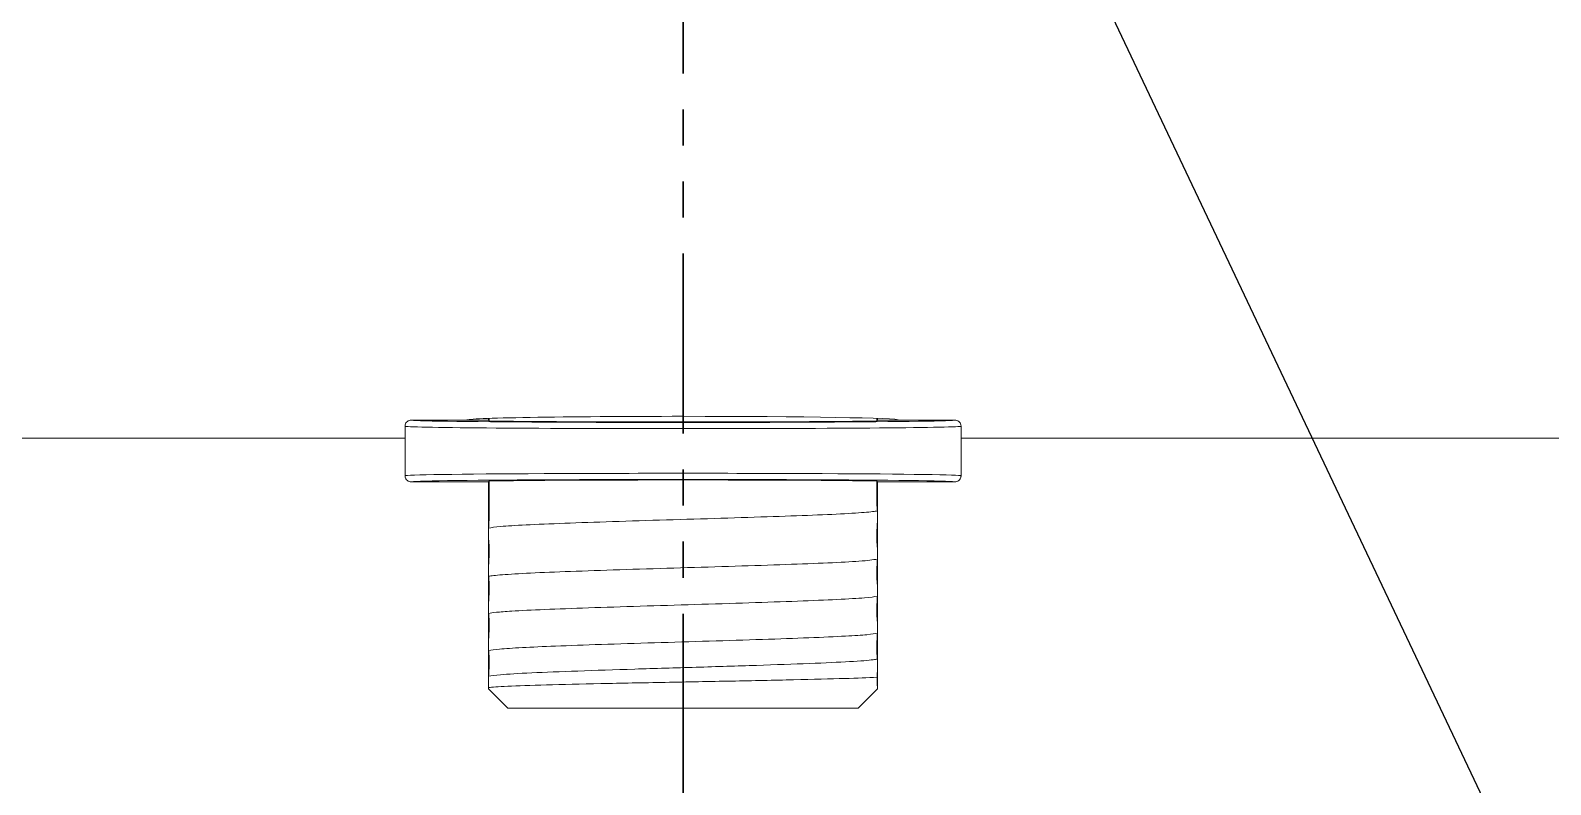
# Model space of a CAD drawing. Extents: x 14808 to 20058, y -13198 to -11680.
# Drawn here: x 15997.24 to 16034.15, y -12053.79 to -12035.47 of the extents above; entities that cross this region are included whole.
import ezdxf

# ---------------------------------------------------------------- set-up
doc = ezdxf.new("R2010")
doc.units = 0
doc.header["$LTSCALE"] = 7
doc.header["$MEASUREMENT"] = 0
doc.linetypes.add('PHANTOM', pattern=[2.5, 1.25, -0.25, 0.25, -0.25, 0.25, -0.25])
doc.layers.get('0').update_dxf_attribs({"color": 2, "linetype": 'CONTINUOUS'})
doc.layers.add('D', color=2, linetype='CONTINUOUS')
doc.styles.add('GHS', font='romans', dxfattribs={"bigfont": 'ghs'})
doc.dimstyles.new('STANDARD$7', dxfattribs={"dimtxt": 3.5, "dimasz": 3, "dimexe": 1, "dimexo": 0.0625, "dimgap": 1, "dimtad": 1, "dimdec": 4, "dimzin": 0, "dimdsep": 46, "dimtxsty": 'GHS', "dimcen": 1, "dimclrt": 2, "dimadec": 0, "dimazin": 0, "dimtfac": 1, "dimtdec": 4, "dimtofl": 0, "dimtmove": 0, "dimatfit": 3, "dimfxl": 1, "dimtolj": 1, "dimtzin": 0, "dimarcsym": 0})

msp = doc.modelspace()

# ---------------------------------------------------------------- linework, layer by layer
at = {"color": 1, "linetype": 'PHANTOM', "lineweight": 30, "ltscale": 0.5}
msp.add_line((16013.081, -11962.143), (16013.081, -12067.298), dxfattribs=at)
at = {"color": 7, "linetype": 'Continuous', "lineweight": 15}
for p, q in [((16008.356, -12044.94), (16008.356, -12044.9)), ((16008.376, -12044.961), (16008.376, -12044.9)), ((16017.786, -12044.9), (16017.786, -12044.961)), ((16017.806, -12044.9), (16017.806, -12044.94)), ((16006.331, -12045.09), (16006.331, -12046.29)), ((16008.356, -12044.94), (16006.481, -12044.94)), ((16008.376, -12044.961), (16008.356, -12044.94)), ((16017.806, -12044.94), (16017.786, -12044.961)), ((16019.681, -12044.94), (16017.806, -12044.94)), ((16019.831, -12046.29), (16019.831, -12045.09)), ((15996.081, -12045.377), (16006.331, -12045.377)), ((16019.831, -12045.377), (16043.44, -12045.377)), ((16006.481, -12046.44), (16008.356, -12046.44)), ((16008.356, -12046.44), (16008.376, -12046.42)), ((16008.356, -12051.465), (16008.356, -12046.44)), ((16008.376, -12047.25), (16008.376, -12046.42)), ((16017.786, -12046.42), (16017.806, -12046.44)), ((16017.786, -12046.42), (16017.786, -12046.931)), ((16017.806, -12046.44), (16019.681, -12046.44)), ((16017.806, -12046.44), (16017.806, -12051.465)), ((16017.802, -12047.143), (16017.802, -12047.418)), ((16008.36, -12047.838), (16008.36, -12047.563)), ((16017.786, -12047.731), (16017.786, -12047.831)), ((16008.376, -12048.15), (16008.376, -12048.05)), ((16017.802, -12048.043), (16017.802, -12048.318)), ((16008.36, -12048.738), (16008.36, -12048.463)), ((16008.376, -12049.05), (16008.376, -12048.95)), ((16017.786, -12048.631), (16017.786, -12048.731)), ((16017.802, -12048.943), (16017.802, -12049.218)), ((16008.36, -12049.638), (16008.36, -12049.363)), ((16017.786, -12049.531), (16017.786, -12049.631)), ((16008.376, -12049.95), (16008.376, -12049.85)), ((16017.802, -12049.843), (16017.802, -12050.118)), ((16008.36, -12050.538), (16008.36, -12050.263)), ((16017.786, -12050.431), (16017.786, -12050.531)), ((16008.376, -12050.85), (16008.376, -12050.75)), ((16017.802, -12050.743), (16017.802, -12051.018)), ((16008.36, -12051.438), (16008.36, -12051.163)), ((16008.361, -12051.439), (16008.356, -12051.465)), ((16008.356, -12051.465), (16008.831, -12051.94)), ((16008.361, -12051.439), (16008.36, -12051.438)), ((16017.331, -12051.94), (16017.806, -12051.465)), ((16017.331, -12051.94), (16008.831, -12051.94))]:
    msp.add_line(p, q, dxfattribs=at)
for centre, major_axis, ratio, start_param, end_param in [((16013.081, -12044.94), (5.25, 0), 0.017455, 1.570796, 3.141593), ((16013.081, -12044.94), (5.25, 0), 0.017455, 0, 1.570796), ((16013.081, -12045.09), (6.75, 0), 0.008533, 3.141593, 6.283185), ((16013.081, -12044.94), (6.6, 0), 0.008727, 3.141394, 6.283384), ((16013.081, -12044.94), (5.25, 0), 0.008727, 3.601425, 5.823353), ((16013.081, -12046.29), (6.75, 0), 0.008533, 0, 3.141593), ((16013.081, -12046.44), (6.6, 0), 0.008727, 6.282987, 9.424976), ((16013.081, -12046.44), (5.25, 0), 0.008727, 0.459832, 2.681761)]:
    msp.add_ellipse(centre, major_axis=major_axis, ratio=ratio, start_param=start_param, end_param=end_param, dxfattribs=at)
for points, knots in [([(16006.481, -12044.94), (16006.464, -12044.942), (16006.431, -12044.945), (16006.386, -12044.971), (16006.352, -12045.009), (16006.336, -12045.047), (16006.332, -12045.075), (16006.331, -12045.086), (16006.331, -12045.09)], [0, 0, 0, 0, 0.214642, 0.429266, 0.64391, 0.85857, 0.943433, 1, 1, 1, 1]), ([(16019.831, -12045.09), (16019.831, -12045.086), (16019.831, -12045.075), (16019.826, -12045.047), (16019.811, -12045.009), (16019.777, -12044.971), (16019.732, -12044.945), (16019.698, -12044.942), (16019.681, -12044.94)], [0, 0, 0, 0, 0.056567, 0.1414364, 0.356085, 0.5707307, 0.7853563, 1, 1, 1, 1]), ([(16006.331, -12046.29), (16006.331, -12046.295), (16006.332, -12046.306), (16006.336, -12046.333), (16006.352, -12046.371), (16006.386, -12046.409), (16006.431, -12046.435), (16006.464, -12046.439), (16006.481, -12046.44)], [0, 0, 0, 0, 0.056559, 0.141424, 0.356084, 0.57073, 0.785356, 1, 1, 1, 1]), ([(16019.681, -12046.44), (16019.698, -12046.439), (16019.732, -12046.435), (16019.777, -12046.409), (16019.811, -12046.371), (16019.826, -12046.333), (16019.831, -12046.306), (16019.831, -12046.295), (16019.831, -12046.29)], [0, 0, 0, 0, 0.2146454, 0.4292727, 0.6439201, 0.8585705, 0.9434405, 1, 1, 1, 1]), ([(16017.786, -12046.931), (16017.787, -12046.96), (16017.79, -12047.025), (16017.796, -12047.11), (16017.8, -12047.131), (16017.802, -12047.143)], [0, 0, 0, 0, 0.248674, 0.567214, 1, 1, 1, 1]), ([(16008.36, -12047.563), (16008.436, -12047.55), (16008.588, -12047.525), (16009.238, -12047.486), (16010.168, -12047.446), (16011.352, -12047.406), (16012.668, -12047.364), (16014.021, -12047.325), (16015.295, -12047.283), (16016.399, -12047.245), (16017.232, -12047.203), (16017.671, -12047.17), (16017.769, -12047.15), (16017.802, -12047.143)], [0, 0, 0, 0, 0.090835, 0.18242, 0.278612, 0.374463, 0.47102, 0.566543, 0.663271, 0.758706, 0.855407, 0.950995, 1, 1, 1, 1]), ([(16008.36, -12047.563), (16008.362, -12047.54), (16008.366, -12047.497), (16008.371, -12047.387), (16008.375, -12047.295), (16008.376, -12047.25)], [0, 0, 0, 0, 0.367736, 0.683883, 1, 1, 1, 1]), ([(16017.802, -12047.418), (16017.8, -12047.441), (16017.796, -12047.484), (16017.791, -12047.594), (16017.787, -12047.685), (16017.786, -12047.731)], [0, 0, 0, 0, 0.3677365, 0.6838825, 1, 1, 1, 1]), ([(16008.376, -12048.05), (16008.375, -12048.021), (16008.372, -12047.955), (16008.367, -12047.87), (16008.363, -12047.85), (16008.36, -12047.838)], [0, 0, 0, 0, 0.248674, 0.567214, 1, 1, 1, 1]), ([(16017.786, -12047.831), (16017.787, -12047.86), (16017.79, -12047.925), (16017.796, -12048.01), (16017.8, -12048.031), (16017.802, -12048.043)], [0, 0, 0, 0, 0.248674, 0.567214, 1, 1, 1, 1]), ([(16008.36, -12048.463), (16008.362, -12048.44), (16008.366, -12048.397), (16008.371, -12048.287), (16008.375, -12048.195), (16008.376, -12048.15)], [0, 0, 0, 0, 0.367736, 0.683883, 1, 1, 1, 1]), ([(16008.36, -12048.738), (16008.369, -12048.736), (16008.429, -12048.72), (16008.711, -12048.692), (16009.438, -12048.65), (16010.459, -12048.611), (16011.685, -12048.57), (16013.022, -12048.529), (16014.364, -12048.489), (16015.605, -12048.448), (16016.641, -12048.409), (16017.486, -12048.364), (16017.689, -12048.334), (16017.802, -12048.318)], [0, 0, 0, 0, 0.0155666, 0.1110525, 0.2077463, 0.3034498, 0.3998672, 0.4960186, 0.5919745, 0.6885218, 0.7841129, 0.8808607, 1, 1, 1, 1]), ([(16017.802, -12048.318), (16017.8, -12048.341), (16017.796, -12048.384), (16017.791, -12048.494), (16017.787, -12048.585), (16017.786, -12048.631)], [0, 0, 0, 0, 0.367736, 0.683883, 1, 1, 1, 1]), ([(16008.376, -12048.95), (16008.375, -12048.921), (16008.372, -12048.855), (16008.367, -12048.77), (16008.363, -12048.75), (16008.36, -12048.738)], [0, 0, 0, 0, 0.248674, 0.567214, 1, 1, 1, 1]), ([(16017.786, -12048.731), (16017.787, -12048.76), (16017.79, -12048.825), (16017.796, -12048.91), (16017.8, -12048.931), (16017.802, -12048.943)], [0, 0, 0, 0, 0.248674, 0.567214, 1, 1, 1, 1]), ([(16008.36, -12049.363), (16008.362, -12049.34), (16008.366, -12049.297), (16008.371, -12049.187), (16008.375, -12049.095), (16008.376, -12049.05)], [0, 0, 0, 0, 0.3677365, 0.6838825, 1, 1, 1, 1]), ([(16008.36, -12049.638), (16008.411, -12049.628), (16008.512, -12049.609), (16008.949, -12049.577), (16009.679, -12049.54), (16010.763, -12049.501), (16012.026, -12049.459), (16013.376, -12049.42), (16014.7, -12049.378), (16015.898, -12049.338), (16016.864, -12049.298), (16017.558, -12049.257), (16017.721, -12049.231), (16017.802, -12049.218)], [0, 0, 0, 0, 0.068225, 0.136288, 0.233018, 0.328454, 0.425134, 0.52075, 0.617185, 0.71322, 0.808791, 0.90484, 1, 1, 1, 1]), ([(16017.802, -12049.218), (16017.8, -12049.241), (16017.796, -12049.284), (16017.791, -12049.394), (16017.787, -12049.485), (16017.786, -12049.531)], [0, 0, 0, 0, 0.3677364, 0.6838824, 1, 1, 1, 1]), ([(16008.376, -12049.85), (16008.375, -12049.821), (16008.372, -12049.755), (16008.367, -12049.67), (16008.363, -12049.65), (16008.36, -12049.638)], [0, 0, 0, 0, 0.248674, 0.567214, 1, 1, 1, 1]), ([(16017.786, -12049.631), (16017.787, -12049.66), (16017.79, -12049.725), (16017.796, -12049.81), (16017.8, -12049.831), (16017.802, -12049.843)], [0, 0, 0, 0, 0.248674, 0.567214, 1, 1, 1, 1]), ([(16008.36, -12050.263), (16008.362, -12050.24), (16008.366, -12050.197), (16008.371, -12050.087), (16008.375, -12049.995), (16008.376, -12049.95)], [0, 0, 0, 0, 0.3677365, 0.6838825, 1, 1, 1, 1]), ([(16008.36, -12050.538), (16008.43, -12050.526), (16008.569, -12050.502), (16009.144, -12050.466), (16009.979, -12050.428), (16011.08, -12050.39), (16012.374, -12050.348), (16013.73, -12050.309), (16015.028, -12050.267), (16016.179, -12050.228), (16017.035, -12050.189), (16017.603, -12050.152), (16017.736, -12050.129), (16017.802, -12050.118)], [0, 0, 0, 0, 0.085542, 0.171645, 0.257984, 0.353503, 0.450214, 0.545636, 0.64233, 0.737895, 0.834372, 0.917409, 1, 1, 1, 1]), ([(16017.802, -12050.118), (16017.8, -12050.141), (16017.796, -12050.184), (16017.791, -12050.294), (16017.787, -12050.385), (16017.786, -12050.431)], [0, 0, 0, 0, 0.3677364, 0.6838824, 1, 1, 1, 1]), ([(16008.376, -12050.75), (16008.375, -12050.721), (16008.372, -12050.655), (16008.367, -12050.57), (16008.363, -12050.55), (16008.36, -12050.538)], [0, 0, 0, 0, 0.248674, 0.567214, 1, 1, 1, 1]), ([(16008.36, -12051.163), (16008.436, -12051.15), (16008.601, -12051.123), (16009.35, -12051.079), (16010.485, -12051.035), (16011.886, -12050.988), (16013.407, -12050.944), (16014.892, -12050.897), (16016.201, -12050.853), (16017.19, -12050.806), (16017.672, -12050.77), (16017.772, -12050.749), (16017.802, -12050.743)], [0, 0, 0, 0, 0.09028, 0.198776, 0.3064864, 0.415018, 0.5226944, 0.6312595, 0.7389049, 0.8475005, 0.9551167, 1, 1, 1, 1]), ([(16017.786, -12050.531), (16017.787, -12050.56), (16017.79, -12050.625), (16017.796, -12050.71), (16017.8, -12050.731), (16017.802, -12050.743)], [0, 0, 0, 0, 0.2486737, 0.5672144, 1, 1, 1, 1]), ([(16008.36, -12051.163), (16008.362, -12051.14), (16008.366, -12051.097), (16008.371, -12050.987), (16008.375, -12050.895), (16008.376, -12050.85)], [0, 0, 0, 0, 0.367736, 0.683882, 1, 1, 1, 1]), ([(16017.802, -12051.018), (16017.8, -12051.038), (16017.797, -12051.077), (16017.793, -12051.15), (16017.791, -12051.186)], [0, 0, 0, 0, 0.512869, 1, 1, 1, 1]), ([(16008.361, -12051.439), (16008.407, -12051.433), (16008.493, -12051.422), (16008.908, -12051.4), (16009.701, -12051.373), (16011.051, -12051.342), (16012.374, -12051.315), (16013.457, -12051.295), (16014.533, -12051.274), (16015.813, -12051.248), (16017.079, -12051.217), (16017.557, -12051.196), (16017.791, -12051.186)], [0, 0, 0, 0, 0.070603, 0.131711, 0.255256, 0.378825, 0.503311, 0.56519, 0.627066, 0.75213, 0.87873, 1, 1, 1, 1]), ([(16017.806, -12051.465), (16017.801, -12051.415), (16017.797, -12051.365), (16017.791, -12051.187), (16017.791, -12051.186)], [0, 0, 0, 0, 0.997108, 1, 1, 1, 1])]:
    msp.add_open_spline(points, degree=3, knots=knots, dxfattribs=at)

# ---------------------------------------------------------------- leaders
at = {"layer": 'D'}
msp.add_leader([(16017.616, -12022.712), (16032.812, -12054.778)], dimstyle='STANDARD$7', override={"dimscale": 1, "dimasz": 3.5, "dimtad": 0, "dimcen": 5, "dimtp": 0.1, "dimtm": 1e-09}, dxfattribs=at)

doc.saveas('drawing.dxf')
